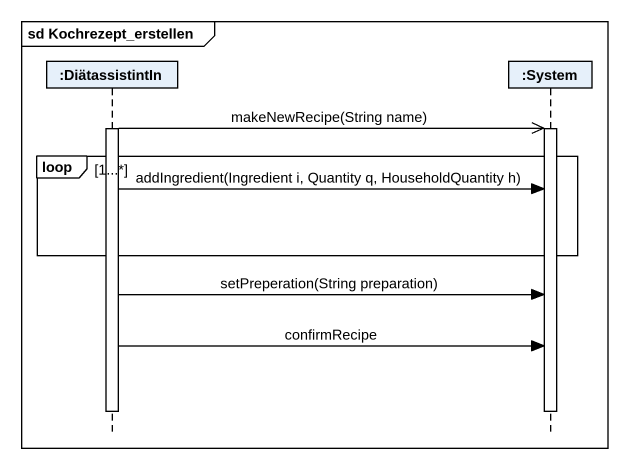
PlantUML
@startuml
mainframe sd Kochrezept_erstellen
hide footbox
participant ":DiätassistintIn" as DiätassistintIn
participant ":System" as System

activate DiätassistintIn
DiätassistintIn ->> System : makeNewRecipe(String name)
activate System
loop 1...*
  DiätassistintIn -> System : addIngredient(Ingredient i, Quantity q, HouseholdQuantity h)
end
DiätassistintIn -> System : setPreperation(String preparation)
DiätassistintIn -> System : confirmRecipe
deactivate DiätassistintIn
deactivate System
@enduml
